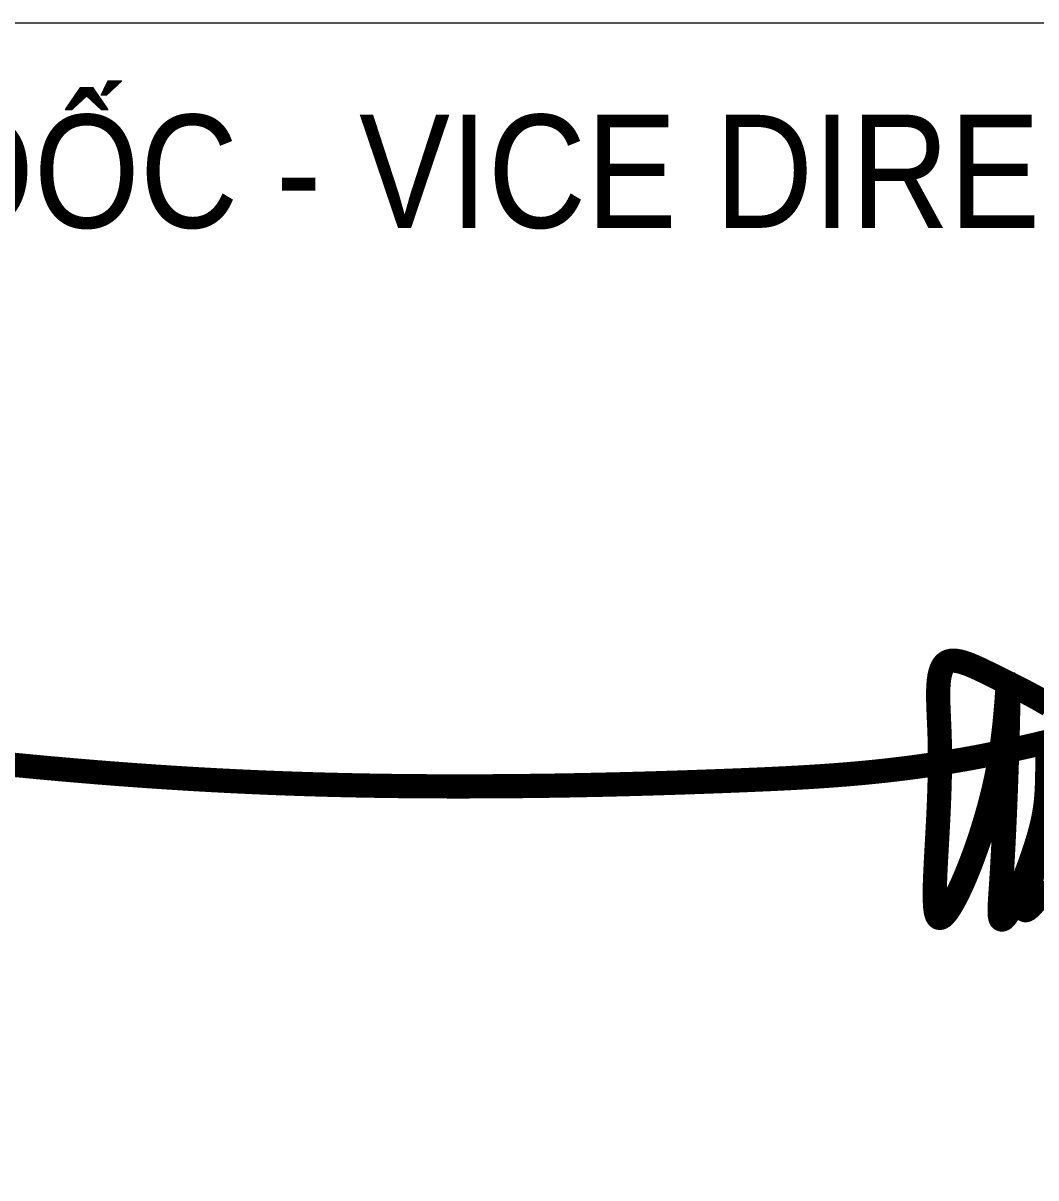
# Model space of a CAD drawing. Header units: millimetres. Extents: x 108335 to 288936, y -578047 to -548347.
# Drawn here: x 212253 to 212754, y -553884 to -553312 of the extents above; entities that cross this region are included whole.
import ezdxf
from ezdxf.enums import TextEntityAlignment as Align

# ---------------------------------------------------------------- set-up
doc = ezdxf.new("R2010")
doc.units = ezdxf.units.MM
doc.header["$MEASUREMENT"] = 0
doc.layers.add('Khungten_LCDI', color=7, linetype='Continuous')
for name, color, linetype, lineweight in [('LC Dim', 8, 'Continuous', 18), ('LC ISO', 153, 'Continuous', 13), ('LC Net thay', 7, 'Continuous', 25), ('LC Text1', 3, 'Continuous', 20)]:
    doc.layers.add(name, color=color, linetype=linetype, lineweight=lineweight)
doc.styles.add('Khungten', font='VHAVAN.TTF', dxfattribs={"width": 0.9, "height": 5000})
doc.styles.add('Title', font='VHBLACK.TTF', dxfattribs={"width": 0.8})

# ---------------------------------------------------------------- blocks, each defined once
blk = doc.blocks.new('a tuan anh')
at = {"layer": 'LC ISO', "const_width": 30}
for points in [[(-1087.901623844722, 10.03487685447908), (-1075.504907751223, 8.800964616981219), (-1063.113626481674, 7.592278745520161), (-1050.726787697669, 6.409020529215923), (-1038.343399060803, 5.251391257159412), (-1025.962468232683, 4.119592218485195), (-1013.583002874904, 3.013824702298734), (-1001.20401064906, 1.934289997705491), (-988.8244992167456, 0.8811893938254798), (-976.4434762395395, -0.1452758202212863), (-964.0599493790651, -1.144904355343897), (-951.6729262969166, -2.117494922407786), (-939.281414654688, -3.062846232307493), (-926.8844221139589, -3.980756995923002), (-914.4809563363378, -4.871025924163405), (-902.070024983419, -5.733451727894135), (-889.6506357167964, -6.567833117995178), (-877.2217961980787, -7.373968805390177), (-864.7825140888599, -8.151657500930014), (-852.3317970507196, -8.900697915523779), (-839.8686527452664, -9.620888760051457), (-827.3920888340945, -10.31202874539304), (-814.9011129787978, -10.97391658244305), (-802.3947328409704, -11.60635098208149), (-789.871956082221, -12.2091306552029), (-777.3317903641437, -12.7820543127018), (-764.7732433483179, -13.32492066544364), (-752.1953226963669, -13.83752842433751), (-739.5970360698557, -14.31967630024883), (-726.9774134257168, -14.77116823958931), (-714.3365696997207, -15.19206297001801), (-701.6761703807861, -15.58278332925693), (-688.9980001052318, -15.94378013399546), (-676.3038435093476, -16.27550420092302), (-663.5954852294526, -16.57840634669992), (-650.8747099018656, -16.85293738800101), (-638.1433021629055, -17.09954814150115), (-625.4030466488621, -17.31868942387518), (-612.6557279960689, -17.51081205181254), (-599.9031308408303, -17.67636684195895), (-587.1470398194651, -17.81580461101839), (-574.3892395682778, -17.92957617563661), (-561.6315147235873, -18.01813235250302), (-548.8756499216834, -18.08192395829246), (-536.1234297989286, -18.12140180969436), (-523.3766389915836, -18.13701672335446), (-510.637062135982, -18.12921951594763), (-497.9094145578274, -18.06734873072128), (-485.1866888252698, -18.04519200470531), (-472.4794616427826, -17.96986333419045), (-459.7865869572852, -17.87292580932262), (-447.1098494050966, -17.75483024676214), (-434.4510336225212, -17.61602746319841), (-421.8119242458779, -17.45696827530628), (-409.1943059114856, -17.27810349976062), (-396.5999632556341, -17.07988395322172), (-384.0306809146714, -16.86276045237901), (-371.4882435248728, -16.62718381389277), (-358.9744357225718, -16.37360485443787), (-346.4910421440727, -16.10247439070372), (-334.039847425709, -15.81424323936517), (-321.6226362037705, -15.50936221708253), (-309.2411931145616, -15.18828214053065), (-296.8973027944157, -14.85145382639894), (-284.5927498796518, -14.49932809134771), (-272.3293190065597, -14.13235575205181), (-260.1087948114582, -13.7509876251861), (-247.9329619306664, -13.35567452743999), (-235.8036050004885, -12.94686727547378), (-223.722508657258, -12.52501668596233), (-211.6914575372502, -12.09057357558049), (-199.7122362768132, -11.64398876101768), (-187.7866295122367, -11.18571305891965), (-175.9164218798396, -10.71619728599035), (-164.1027307132899, -10.23552034702152), (-152.3397674029984, -9.739912215387449), (-140.6176614696888, -9.223327891057124), (-128.9264893759682, -8.67969280287798), (-117.2563275844586, -8.102932379653794), (-105.5972525577963, -7.486972050202894), (-93.93934075860307, -6.825737243358162), (-82.2726686495298, -6.113153387923376), (-70.58731269316922, -5.343145912716864), (-58.87334935217223, -4.509640246586059), (-53.00253880699165, -4.067177288408857), (-47.12085508916061, -3.606561818320188), (-41.22705775646318, -3.127034514895058), (-35.31990636675619, -2.62783605675213), (-29.3981604778528, -2.108207122480962), (-23.4605796475953, -1.567388390700216), (-17.50592343379685, -1.004620539999451), (-11.53295139429974, -0.419144248982775), (-5.540423086917144, 0.1897998037457), (0.4729019305086695, 0.8229709395818645), (6.508264100149972, 1.48112847993616), (12.56690386417904, 2.165031746175373), (18.6500616647827, 2.875440059724497), (24.75897794410412, 3.613112741964869), (30.89489314434468, 4.378809114321484), (37.05904770764755, 5.173288498161128), (43.25268207621411, 5.99731021487969), (49.47703669220209, 6.851633585902164), (55.7333519977692, 7.737017932609888), (62.02286843510228, 8.654222576413304), (68.3468264463736, 9.604006838679197), (74.70646647375543, 10.58713004083256), (81.10302895940549, 11.60435150426929), (87.53775434551062, 12.65643055037071), (94.01188307422854, 13.74412650054728), (100.5266555877461, 14.86819867618033), (107.0833123282209, 16.0294063987094), (113.68309373784, 17.22850898947218), (120.3272402587609, 18.46626576992276), (127.0169923331559, 19.74343606142793), (133.753590403212, 21.06077918538358), (140.5382749110722, 22.4190544631856), (147.372286298938, 23.81902121625899), (154.256865008967, 25.26143876597052), (161.1932514833316, 26.7470664337452), (168.1826861642039, 28.27666354094981), (175.2264094937564, 29.85098940899479), (182.3256619141612, 31.47080335929058), (189.4816838675761, 33.13686471321853), (196.6957157962024, 34.84993279217451), (200.3201728094427, 35.72493924324226), (203.9298433937074, 36.61582836951129), (207.4943209551129, 37.52664572620415)], [(207.9757992961095, 82.50033124712354), (206.303166284255, 83.53012872609543), (204.5989245249511, 84.56293099180039), (202.864505924299, 85.59843177601579), (201.1013423883996, 86.63632481050445), (199.3108658233541, 87.67630382705829), (197.494508135278, 88.71806255742558), (195.6537012302433, 89.76129473339824), (193.7898770143802, 90.80569408672454), (191.9044673937606, 91.8509543491964), (189.9989042745146, 92.89676925257663), (186.1330451645335, 94.98883790915716), (182.2037549332017, 97.07944991064142), (178.2224888293713, 99.16615511119016), (174.2007021018362, 101.2465033649642), (170.149849999405, 103.3180445261678), (162.0067706651462, 107.4249049874925), (157.937453930921, 109.4553239959641), (153.8848928170773, 111.467135328523), (149.8605425723945, 113.4578888393589), (145.87585844571, 115.4251343826472), (141.942295685818, 117.3664218125632), (138.0707992113166, 119.2786644813896), (136.1605582468765, 120.2214478981623), (134.2681003721955, 121.1535204304091), (132.3940056259016, 122.0735133307899), (130.5388540466083, 122.9800578519498), (128.703225672929, 123.8717852465488), (126.8877005434915, 124.7473267672176), (125.0928586969094, 125.6053136666014), (123.319280171796, 126.4443771973602), (121.5675450067793, 127.2631486121099), (119.8382332404872, 128.0602591635397), (118.1319249115186, 128.8343401042803), (116.4492000585014, 129.5840226869623), (114.7906387200346, 130.3079381642456), (113.1568209347897, 131.0047177887755), (111.5483267413219, 131.6729928131826), (109.9657361783029, 132.3113944901415), (108.4096292843169, 132.9185540722683), (106.8805860979774, 133.4931028122373), (105.3791866579413, 134.0336719626794), (103.9060110027931, 134.5388927762397), (102.4616391711752, 135.0073965055781), (101.0466512016865, 135.4378144033253), (99.66162713295489, 135.8287777221412), (98.30714700359385, 136.1789177146566), (96.98379085224587, 136.4868656335166), (95.6921387174807, 136.7512527313811), (94.43277063796995, 136.97071026091), (93.20626665229793, 137.1438694747048), (92.01320679909259, 137.2693616254546), (90.85417111698189, 137.3458179657755), (89.72973964457924, 137.3718697483419), (88.64049242049805, 137.3461482257844), (87.58700948335172, 137.2672846507485), (86.56987087178277, 137.1339102758793), (85.5896566243755, 136.9446563538222), (84.64694677978696, 136.698154137237), (83.74232116482744, 136.3930352451571), (82.87606542854337, 136.028440271155), (82.04758685920388, 135.6050295128807), (81.25612952646043, 135.1237456621311), (80.50093750000815, 134.5855314107612), (79.78125484954217, 133.9913294505823), (79.09632564469939, 133.3420824734203), (78.4453939551604, 132.6387331711157), (77.82770385063486, 131.88222423548), (77.24249940074515, 131.0734983583388), (76.68902467521548, 130.2134982315183), (76.16652374369733, 129.3031665468443), (75.67424067587126, 128.3434459961427), (75.21141954141785, 127.3352792712394), (74.77730440998857, 126.2796090639749), (74.37113935127854, 125.1773780661606), (73.99216843496833, 124.0295289696223), (73.63963573070941, 122.837004466186), (73.31278530821146, 121.6007472476776), (73.01086123711138, 120.3217000059376), (72.73310758711887, 119.0008054327627), (72.47876842788537, 117.6390062199935), (72.24708782909147, 116.2372450594557), (72.03730986040318, 114.79646464299), (71.84867859153019, 113.3176076624077), (71.6804380921094, 111.8016168095201), (71.53183243185049, 110.2494347761676), (71.40210568039038, 108.6620042541908), (71.29050190742419, 107.0402679354011), (71.19626518263249, 105.3851685116097), (71.1186395756813, 103.6976486746717), (71.0568691562512, 101.9786511163838), (71.0101979940082, 100.2291185286012), (70.97787015863287, 98.44999360312067), (70.95912971980579, 96.64221903178259), (70.95322074720752, 94.80673750642745), (70.95938731048955, 92.94449171885208), (70.97687347934698, 91.05642436089693), (71.00492332344584, 89.14347812438791), (71.0427809124667, 87.20659570115095), (71.08969031607558, 85.24671978301194), (71.1448956039676, 83.26479306179681), (71.20764084579423, 81.26175822931691), (71.2771701112506, 79.23855797742726), (71.43355699170206, 75.1354319826496), (71.60800880275201, 70.96295661208569), (71.79447810177226, 66.72867340032826), (71.98691744619282, 62.44012388197007), (72.17927939340007, 58.10484959164751), (72.36551650078036, 53.73039206396788), (72.53958132577827, 49.32429283350939), (72.69542642575107, 44.89409343487932), (72.82753928861348, 40.44692122473498), (72.9347300324007, 35.98655669836444), (73.01790070306743, 31.51516064448515), (73.07796701688494, 27.0348832673335), (73.11584469016816, 22.54787477108766), (73.1324494392029, 18.05628536002769), (73.10550302974298, 9.067964610294439), (73.00445351886447, 0.08712265192298219), (72.83662663694122, -8.869038881268352), (72.60934811431798, -17.78331835549034), (72.47570377850207, -22.21937680992414), (72.32994368139771, -26.63851413692464), (72.17298353931983, -31.03858013227), (72.0057390685397, -35.41742459175293), (71.82912598537223, -39.77289731113706), (71.64406000610325, -44.10284808618599), (71.45145684704767, -48.40512671269244), (71.25223222447676, -52.67758298642002), (71.04730185469089, -56.91806670313235), (70.83758145399042, -61.12442765862215), (70.62398673869029, -65.29451564865303), (70.40743342506175, -69.42618046901771), (70.18883722940518, -73.51727191545069), (69.96911386802094, -77.5656397837738), (69.74917905722396, -81.56913386972155), (69.52994851327094, -85.52560396908666), (69.31233795249136, -89.43289987764729), (69.09726309115649, -93.28887139116705), (68.88563964558125, -97.09136830542411), (68.67838333205145, -100.8382404161821), (68.47640986686747, -104.5273375192337), (68.28063496632967, -108.1565094103571), (68.09197434672387, -111.7236058852868), (67.91134372435044, -115.2264767398447), (67.73965881552431, -118.6629717697797), (67.57783533650218, -122.0309407708701), (67.42678900361352, -125.328233538894), (67.28743553314416, -128.552699869615), (67.16069064137992, -131.7021895588114), (67.10233257386426, -133.2481462240248), (67.0474700446357, -134.7745524022612), (66.99621751822997, -136.2811393180164), (66.94868945919734, -137.7676381957426), (66.90500033205899, -139.2337802599359), (66.8652646013652, -140.6792967350339), (66.82959673163714, -142.1039188455325), (66.79811118741054, -143.507377815884), (66.77092243325023, -144.8894048705843), (66.7481449336774, -146.2497312341002), (66.7298931532132, -147.5880881308694), (66.71628155642247, -148.904206785417), (66.7074246078264, -150.1978184221807), (66.7034367719607, -151.4686542656418), (66.7044325133611, -152.7164455402672), (66.71052629657788, -153.9409234705381), (66.72183258613222, -155.1418192809215), (66.7384658465744, -156.3188641958695), (66.76054054244014, -157.4717894398927), (66.78817113825062, -158.6003262374288), (66.82147209855611, -159.7042058129737), (66.86055788790691, -160.7831593909796), (66.90554297080962, -161.8369181959424), (66.95654181181453, -162.8652134522999), (67.01366887547192, -163.8677763845481), (67.07703862630296, -164.8443382171681), (67.14676552884339, -165.7946301745978), (67.22296404764347, -166.7183834813331), (67.30574864722439, -167.6153293618408), (67.39523379213642, -168.4851990406023), (67.4915339469153, -169.3277237420698), (67.59476357608219, -170.1426346907392), (67.70503714420192, -170.9296631110483), (67.82246911578113, -171.6885402275075), (67.94717395538464, -172.4189972645545), (68.07926612753363, -173.1207654466853), (68.21886009676382, -173.793575998352), (68.3660703276255, -174.4371601440362), (68.52101128463983, -175.0512491082191), (68.68379743234254, -175.6355741153675), (68.85454323529848, -176.1898663899483), (69.0333631579997, -176.7138571564283), (69.2203716650256, -177.2072776392888), (69.41568322089734, -177.6698590629967), (69.6194122901361, -178.1013326520188), (69.83167333730671, -178.5014296308509), (70.05258082693035, -178.8698812239309), (70.28224922354275, -179.2064186557545), (70.52079299167963, -179.5107731507742), (70.76832659589127, -179.7826759334857), (71.0249645007134, -180.0218582283414), (71.29082117066719, -180.2280512598227), (71.56601107030292, -180.4009862524108), (71.85064866414177, -180.5403944305435), (72.14484841673402, -180.6460070187313), (72.44872479262995, -180.7175552414265), (72.76239225635072, -180.7547703230957), (73.08596527235932, -180.757383488366), (73.41951299361244, -180.725222305613), (73.76292936631944, -180.6584868771315), (74.11606599488005, -180.5574673345982), (74.47877448370855, -180.4224538097333), (74.85090643719013, -180.2537364341842), (75.23231345973909, -180.0516053396859), (75.62284715575515, -179.8163506579149), (76.02235912965261, -179.5482625205623), (76.4307009858021, -179.2476310593192), (76.84772432863247, -178.9147464058915), (77.27328076254344, -178.5498986919556), (77.7072218919202, -178.1533780492173), (78.14939932117704, -177.7254746093531), (78.59966465472826, -177.2664785040688), (79.05786949695903, -176.7766798650555), (79.52386545226909, -176.2563688239898), (79.99750412507274, -175.7058355125919), (80.47863711975515, -175.1253700625384), (80.96711604075972, -174.5152626055205), (81.46279249242798, -173.8758032732439), (81.96551807920332, -173.2072821973852), (82.47514440550003, -172.5099895096355), (82.9915230756742, -171.7842153417005), (83.51450569415465, -171.0302498252713), (84.04394386535569, -170.2483830920391), (84.57968919364794, -169.4389052736951), (85.12159328346024, -168.6021065019304), (85.66950773919234, -167.7382769084361), (86.22328416522942, -166.8477066248888), (86.78277416598576, -165.9306857830234), (87.34782934587565, -164.9875045145018), (87.91830130926974, -164.0184529510152), (88.49404166059685, -163.0238212242839), (89.07490200424218, -162.0038994659553), (89.66073394462, -160.9589778077643), (90.25138908613008, -159.8893463813874), (90.84671903317212, -158.7952953185159), (91.44657539016043, -157.6771147508407), (92.0508097614802, -156.5350948100531), (92.6592737515457, -155.3695256278443), (93.27181896474212, -154.1806973359344), (93.88829700548376, -152.9689000659855), (94.50855947817035, -151.7344239496888), (95.13245798721618, -150.4775591187499), (95.75984413700644, -149.1985957048601), (96.3905695319554, -147.8978238397103), (97.02448577646283, -146.5755336549773), (97.66144447491388, -145.2320152823959), (98.30129723173741, -143.8675588536134), (98.9438956513186, -142.4824545003503), (99.58909133805719, -141.0769923542975), (100.236735896382, -139.6514625471318), (101.538778045302, -136.7413604762405), (102.8488349333347, -133.7544693412638), (104.165719395678, -130.6931101957161), (105.4882442675589, -127.5596040931414), (106.8152223841753, -124.3562720870832), (108.1454665807541, -121.0854352310853), (109.4777896925225, -117.7494145786768), (110.8110045547073, -114.350531183416), (112.143924002492, -110.8911060988321), (113.475360871118, -107.3734603784687), (114.8041279957979, -103.7999150758696), (116.1290382117586, -100.1727912445785), (117.4489043542126, -96.49440993811004), (118.7625392583723, -92.76709221005149), (120.0687557594501, -88.99315911390295), (121.3663666926732, -85.17493170322268), (122.6541848932684, -81.3147310315544), (123.9310231964337, -77.41487815242726), (125.195694437396, -73.47769411939953), (126.4470114513824, -69.50549998600036), (127.6837870736053, -65.50061680577346), (128.9048341392772, -61.46536563226255), (130.1089654836105, -57.40206751899677), (131.2949939418468, -53.31304351951985), (132.4617323491839, -49.20061468739004), (133.6079935408343, -45.06710207612196), (134.7325903520396, -40.9148267392884), (135.834335617983, -36.74610973040399), (136.9120421739353, -32.56327210301242), (137.9645228550653, -28.36863491067197), (138.9905904965999, -24.16451920691179), (139.9890579337662, -19.95324604526104), (140.9587380017911, -15.73713647927798), (141.8984435358871, -11.51851156250632), (142.806987371252, -7.299692348475219), (143.6831823431276, -3.082999890728388), (144.5258412867261, 1.129244757205015), (145.33377703726, 5.334720541752176), (146.1058146533614, 9.531087805255083), (146.8415694178402, 13.71480416190752), (147.5419152995746, 17.88041149468336), (148.2078385954082, 22.02228072239086), (148.8403256022139, 26.13478276382375), (149.440362616835, 30.2122885378194), (150.0089359361154, 34.24916896315699), (150.5470318569278, 38.23979495868844), (151.0556366761157, 42.17853744319291), (151.5357366905082, 46.05976733550779), (151.9883181969781, 49.87785555444134), (152.4143674923689, 53.62717301878729), (152.6177507786924, 55.47428363014478), (152.8148708735534, 57.30209064739756), (153.0058510640811, 59.1098904354003), (153.1908146373607, 60.89697935903678), (153.369884880507, 62.66265378313255), (153.5431850806344, 64.40621007254231), (153.7108385248575, 66.12694459212071), (153.8729685002618, 67.82415370672243), (154.0296982939471, 69.49713378120214), (154.1811511930573, 71.14518118041451), (154.3274504846631, 72.76759226918512), (154.4687194558937, 74.36366341238318), (154.6050813938346, 75.93269097487791), (154.7366595856147, 77.47397132148035), (154.8635773183196, 78.98680081707425), (154.9859578790783, 80.47047582649975), (155.1039245549764, 81.92429271462606), (155.2176006331283, 83.3475478462642), (155.3271094006341, 84.73953758631251), (155.4325741446228, 86.09955829959654), (155.5341181521653, 87.42690635097097), (155.6318647104054, 88.72087810527592), (155.7259371064138, 89.9807699273806), (155.8164586273342, 91.20587818213971), (155.9035525602521, 92.39549923439336), (155.9873421922675, 93.5489294489962), (156.0679508104804, 94.66546519080293), (156.1455017020344, 95.74440282466821), (156.2201181540149, 96.78503871543217), (156.2919234535075, 97.78666922793491), (156.3610408876557, 98.74859072707477), (156.427593743545, 99.67009957764822), (156.4917053082754, 100.550492144539), (156.553498868976, 101.3890647926019), (156.6130977127177, 102.1851138866768), (156.6706251266587, 102.9379357916187), (156.7262043978553, 103.6468268722674), (156.7799588134512, 104.3110834934923), (156.8320116605319, 104.9300020201335), (156.8824862082838, 105.502878978863), (156.9314794760867, 106.029248030085), (156.979009667979, 106.5093548299628), (157.0250802571682, 106.9435781088105), (157.0696947168763, 107.332296596971), (157.1128565203107, 107.6758890247875), (157.1545691407082, 107.974734122603), (157.1948360512761, 108.2292106207169), (157.2336607252364, 108.439697249516), (157.2710466357821, 108.6065727393143), (157.3069972561643, 108.7302158204402), (157.341516059576, 108.8110052232369), (157.3746065192536, 108.8493196780473), (157.4062721084047, 108.8455379152147), (157.4365163002221, 108.8000386650383), (157.4653425679717, 108.7132006578904), (157.4927543848462, 108.5854026241141), (157.5187552240386, 108.4170232940232), (157.5433485588146, 108.2084413979464), (157.5665378623526, 107.9600356662413), (157.588326607889, 107.6721848292509), (157.6087182686315, 107.3452676172892), (157.627716317802, 106.9796627606993), (157.6453242286225, 106.5757489898242), (157.661545474286, 106.133905035007), (157.6763835280435, 105.6545096265618), (157.6898418630881, 105.137941494846), (157.7019239526562, 104.5845793701883), (157.7126332699554, 103.9948019829171), (157.7219732881931, 103.3689880633901), (157.7299474805914, 102.7075163419358), (157.7365593203722, 102.0107655488828), (157.7418122807576, 101.2791144145594), (157.7457098349551, 100.5129416693235), (157.7482554561866, 99.7126260435034), (157.7494526176597, 98.87854626742774), (157.7493047926109, 98.0110810714541), (157.7478154542332, 97.11060918589646), (157.7449880757777, 96.1775093410979), (157.7408261304226, 95.21216026740149), (157.7353330914048, 94.21494069515029), (157.728512431946, 93.18622935467283), (157.7203676252539, 92.12640497628308), (157.7109021445503, 91.03584629035322), (157.7001194630575, 89.91493202719721), (157.6880230539682, 88.76404091717268), (157.6746163905191, 87.5835516905936), (157.6599029459467, 86.37384307780303), (157.6438861934294, 85.13529380914406), (157.6265696062037, 83.86828261495975), (157.6079566574772, 82.57318822556408), (157.5880508204864, 81.25038937131467), (157.5668555684388, 79.90026478254003), (157.5443743745418, 78.52319318958325), (157.5206107120321, 77.11955332275829), (157.4955680541025, 75.68972391242278), (157.4692498739751, 74.23408368891978), (157.4416596448864, 72.75301138256327), (157.4128008400439, 71.24688572371088), (157.3826769326552, 69.71608544269111), (157.3512913959567, 68.1609892698325), (157.3186477031413, 66.58197593547811), (157.2847493274312, 64.97942416997103), (157.2495997420629, 63.35371270363976), (157.2132024202438, 61.70522026682738), (157.1755608351814, 60.03432558986242), (157.1366784601123, 58.34140740308794), (157.0965587682294, 56.62684443683247), (157.0552052327548, 54.89101542145363), (157.012621326925, 53.13429908725084), (156.9688105239475, 51.35707416461082), (156.9237762970297, 49.55971938381845), (156.8775221193937, 47.74261347524589), (156.7813678048551, 44.05066319607431), (156.6803753660352, 40.28425316975336), (156.5745725887245, 36.44641323902761), (156.4639872585976, 32.54017324653978), (156.3486471614451, 28.56856303501991), (156.2285800829704, 24.53461244713981), (156.1038138089207, 20.44135132558586), (155.9743761250429, 16.29180951308808), (155.8402948170551, 12.08901685228921), (155.7015976707189, 7.836003185933805), (155.5583124717523, 3.535798356679152), (155.4104670058878, -0.8085677927592769), (155.258089058887, -5.194065419709659), (155.1012064164679, -9.61766468147107), (154.9398468643631, -14.07633573534258), (154.7740381883195, -18.56704873862327), (154.6038081740844, -23.08677384865587), (154.4291846073756, -27.63248122271034), (154.2501952739258, -32.20114101810032), (154.0668679594964, -36.78972339213942), (153.6873105306149, -46.01453650540498), (153.2907346066204, -55.28268182094325), (152.8773624733731, -64.56992059720505), (152.4474164168205, -73.85201409264118), (152.0011187228374, -83.10472356573155), (151.5386916773132, -92.30381027489784), (151.3014991120726, -96.87567048628989), (151.0603575661517, -101.42503547862), (150.8152948252973, -105.9488754092017), (150.5663386752567, -110.4441604353342), (150.3135169017478, -114.907860714331), (150.0568572905031, -119.3369464035059), (149.7963876272843, -123.7283876601432), (149.5321356978238, -128.0791546415712), (149.2641292878398, -132.386217505089), (148.9923961830791, -136.6465464080102), (148.716964169289, -140.8571115076193), (148.4378611771099, -145.0148825762735), (148.1571926341567, -149.1113104500546), (148.0191125195706, -151.1280490902718), (147.8843716936535, -153.1184327614174), (147.7543475444545, -155.0784328850568), (147.6304174600518, -157.0040208827268), (147.5139588284655, -158.8911681759637), (147.4063490377739, -160.7358461863041), (147.3089654760406, -162.5340263352991), (147.2231855313003, -164.2816800444853), (147.1503865916166, -165.9747787354136), (147.0919460450532, -167.6092938296206), (147.0492412796593, -169.1811967486428), (147.0236496834987, -170.6864589140314), (147.0165486446203, -172.1210517473228), (147.0203625179274, -172.8105882336677), (147.0293155510735, -173.4809466700681), (147.0435799175757, -174.1316234842088), (147.0633277909365, -174.7621151037893), (147.0887313446437, -175.3719179565087), (147.1199627522437, -175.9605284700519), (147.1571941871953, -176.5274430721183), (147.2005978230445, -177.0721581903781), (147.2503458332794, -177.5941702525597), (147.3066103914171, -178.0929756863334), (147.3695636709599, -178.5680709193839), (147.4393778454105, -179.0189523794397), (147.5162250882859, -179.445116494142), (147.6002775730885, -179.8460596912337), (147.6917074733065, -180.221278398385), (147.7906555146183, -180.5703585886222), (147.8970912550867, -180.8933736212202), (148.0109262989426, -181.1905618745659), (148.1320722042583, -181.4621618584933), (148.2604405290476, -181.7084120828804), (148.3959428313683, -181.9295510575903), (148.538490669278, -182.1258172924863), (148.6879956008343, -182.2974492974172), (148.8443691840512, -182.4446855822462), (149.0075229770155, -182.5677646568511), (149.1773685377557, -182.6669250310806), (149.3538174243149, -182.7424052147835), (149.5367811947362, -182.7944437178521), (149.7261714070919, -182.8232790501352), (149.9218996194249, -182.8291497214814), (150.1238773897639, -182.8122942417685), (150.3320162761811, -182.7729511208308), (150.5462278367195, -182.7113588685752), (150.7664236294077, -182.6277559948212), (150.9925152123033, -182.5223810094467), (151.2244141434639, -182.3954724223295), (151.4620319809328, -182.2472687433037), (151.7052802827675, -182.0780084822327), (151.9540706069965, -181.8879301490088), (152.2083145116776, -181.6772722534515), (152.4679235548538, -181.4462733054534), (152.7328092945972, -181.195171814863), (153.002883288922, -180.9242062915437), (153.2780570958857, -180.6336152453587), (153.5582422735606, -180.3236371861713), (153.8433503799752, -179.9945106238301), (154.4279816112103, -179.2797660291835), (155.031243253994, -178.4912895402813), (155.6524277727003, -177.6309892360296), (156.2908276317467, -176.7007731953345), (156.9457352954778, -175.7025494970585), (157.6164432282967, -174.6382262201223), (158.3022438945773, -173.5097114434029), (159.002429758737, -172.3189132457919), (159.7162932851352, -171.0677397061809), (160.4431269381603, -169.7580989034614), (161.1822231822007, -168.3918989165395), (161.9328744816594, -166.9710478242923), (162.6943733008811, -165.4974537056114), (163.466012104298, -163.9730246393883), (164.2470833562547, -162.3996687045146), (165.0368795211689, -160.7792939798965), (165.8346930633998, -159.1138085444109), (166.6398164473649, -157.4051204769494), (167.4515421374235, -155.6551378564036), (168.2691625979496, -153.8657687616651), (169.0919702933752, -152.03892127164), (169.919257688045, -150.1765034652053), (170.7503172463621, -148.2804234212672), (171.5844414327003, -146.3525892186881), (172.4209227114625, -144.3949089363887), (173.2590535470226, -142.409290653246), (174.0981264037691, -140.3976424481662), (174.9374337460904, -138.3618724000116), (175.7762680383603, -136.3038885877031), (176.6139217449818, -134.2255990901322), (178.2828572587896, -130.0157353547111), (179.9385800026066, -125.74754582491), (181.5754296914965, -121.4362951318617), (183.1877460405522, -117.0972479066841), (184.7698687648663, -112.7456687805097), (186.3161375795316, -108.3968223845004), (187.820892199612, -104.065973349745), (189.2784723402001, -99.76838630741986), (189.9878031416447, -97.63683623063844), (190.6832177163888, -95.51932588862837), (191.3640085287916, -93.4177633602958), (192.0294680432562, -91.33405672453227), (192.6788887241564, -89.27011406020029), (193.3115630358807, -87.2278434462205), (193.9267834428319, -85.2091529614845), (194.5238424093695, -83.21595068488386), (195.1020323998819, -81.25014469528105), (195.6606458787865, -79.31364307159674), (196.1990843370586, -77.40806762145075), (196.7174628690991, -75.533166443769), (197.2161835950974, -73.68793399364222), (197.6956494178448, -71.87136267137248), (198.1562632400746, -70.08244487727643), (198.5984279645781, -68.32017301162705), (199.0225464941177, -66.58353947477008), (199.4290217314847, -64.87153666696395), (199.8182565794123, -63.1831569885544), (200.1906539406918, -61.51739283979987), (200.5466167180857, -59.87323662104609), (200.8865478143562, -58.24968073256605), (201.2108501322946, -56.64571757467638), (201.5199265746633, -55.06033954767918), (201.8141800442099, -53.49253905187652), (202.094013443726, -51.9413084875705), (202.3598296759592, -50.40564025506319), (202.6120316437155, -48.88452675467124), (203.0772043967736, -45.88193355138355), (203.4927549250715, -42.92546808015322), (203.8619064507511, -40.00706954341149), (204.187882195969, -37.11867714358959), (204.4739053828671, -34.25223008307512), (204.7231992336165, -31.39966756432841), (204.9389869703591, -28.5529287897516), (205.1244918152515, -25.70395296180504), (205.2829369904357, -22.84467928287631), (205.4175457180827, -19.96704695541121), (205.5315412203199, -17.06299518182641), (205.628146719333, -14.12446316456771), (205.7105854372639, -11.14339010602271), (205.7820805962547, -8.11171520865173), (205.8458554184617, -5.021377674856922), (205.9051331260416, -1.864316707098624), (205.9631369411509, 1.367528492250131), (205.9926683959493, 3.014014177984791), (206.0230802184669, 4.682173079519998), (206.054567863408, 6.3720532618172), (206.0871442633797, 8.082858548150398), (206.1555876594502, 11.56393299263436), (206.2284590687777, 15.11877353244927), (206.3058071534906, 18.74075728704338), (206.3876805757172, 22.42326137585042), (206.474127997586, 26.1596629183332), (206.5651980811817, 29.94333903392544), (206.6609394886473, 33.76766684208997), (206.7614008820965, 37.62602346227504), (206.8666309236578, 41.51178601391439)], [(207.8216369030124, -52.6176353058836), (206.7365732822946, -57.45176558376988), (205.6186531768035, -62.25469843466999), (204.472048408119, -67.02131397067569), (203.3009307978209, -71.74649230392242), (202.1094721674745, -76.42511354654562), (200.9018443386885, -81.05205781068071), (199.6822191330284, -85.62220520844858), (198.4547683720593, -90.13043585198466), (197.2236638773902, -94.57162985340983), (195.9930774705717, -98.94066732485953), (195.3792822443647, -101.0965273968759), (194.7671809731983, -103.2324283784546), (194.1572951347916, -105.3477302836254), (193.5501462068496, -107.4417931263451), (192.9462556670478, -109.5139769206871), (192.346144993091, -111.5636416806519), (191.7503356626839, -113.5901474202547), (191.1593491535314, -115.5928541535104), (190.5737069433089, -117.5711218944198), (189.9939305097214, -119.5243106570269), (189.4205413304589, -121.4517804553179), (188.8540608832409, -123.3528913033369), (188.2950106457429, -125.2270032150846), (187.7439120956697, -127.0734762045904), (187.2012867107405, -128.8916702858551), (186.6676559686166, -130.6809454729082), (186.1435413470172, -132.4406617797504), (185.6294643236324, -134.1701792203967), (185.1259463761526, -135.8688578088913), (184.6335089822969, -137.5360575592204), (184.1526736197411, -139.1711384854279), (183.6839617662044, -140.7734606014856), (183.227894899348, -142.3423839214665), (182.7849944969057, -143.8772684593423), (182.3557820365677, -145.3774742291571), (181.9407789960242, -146.8423612448969), (181.5405068529653, -148.2712895206059), (181.1554870851105, -149.6636190702993), (180.7862411701208, -151.0187099079776), (180.43329058573, -152.3359220476705), (180.0971568096138, -153.6146155033784), (179.7783613194915, -154.8541502891312), (179.4774255930388, -156.0538864189439), (179.1948711079604, -157.213183906817), (178.931219341961, -158.3314027667948), (178.6869917727163, -159.4079030128632), (178.4627098779456, -160.4420446590666), (178.2588951353391, -161.4331877194054), (178.0760690226016, -162.3806922078948), (177.9147530174232, -163.2839181385498), (177.7754685974942, -164.1422255254001), (177.6587372405193, -164.9549743824464), (177.5650804241886, -165.7215247237182), (177.4950196262216, -166.4412365632161), (177.4490763242939, -167.1134699149698), (177.4277719961101, -167.7375847929798), (177.4316281193751, -168.3129412112903), (177.4611661717645, -168.838899183902), (177.5169076309976, -169.3148187248153), (177.5993739747646, -169.7400598480599), (177.7090866807557, -170.1139825676655), (177.8465672266757, -170.4359468976327), (178.0123370902293, -170.7053128519765), (178.2069177491067, -170.9214404447121), (178.430830680998, -171.0836896898691), (178.6845973636082, -171.1914206014626), (178.9687392746273, -171.2439931934932), (179.2837778917601, -171.2407674799906), (179.6302346927114, -171.1811034749553), (180.0086311551568, -171.064361192417), (180.4194887568301, -170.8899006463907), (180.8631329980562, -170.6573265287589), (181.3389501990314, -170.3674160985829), (181.8460456729517, -170.0212974524184), (182.3835246817034, -169.6200987508491), (182.9504924872017, -169.16494815443), (183.5460543513764, -168.6569738237304), (184.169315536099, -168.0973039193341), (184.8193813032849, -167.4870666017814), (185.4953569148493, -166.8273900316563), (186.1963476326928, -166.119402369528), (186.9214587187162, -165.3642317759659), (187.6697954348492, -164.5630064115394), (188.4404630429635, -163.7168544367887), (189.2325668050034, -162.8269040123268), (190.0452119828551, -161.8942832986941), (190.8775038384047, -160.9201204564597), (191.7285476335965, -159.9055436462077), (192.5974486303166, -158.8516810284927), (193.4833120904805, -157.7596607638843), (194.3852432759741, -156.6306110129517), (195.3023474487272, -155.4656599362643), (196.2337298706407, -154.2659356943914), (197.1784958036151, -153.0325664479024), (198.1357505095657, -151.766680357352), (199.1045992503787, -150.4694055833243), (200.0841472879838, -149.1418702863884), (201.0734998842818, -147.7852026270994), (202.0717623011733, -146.4005307660263), (203.0780398005736, -144.9889828637533), (204.0914376443689, -143.5516870808497), (205.1110610944888, -142.0897715778556), (206.1360154128342, -140.604364515355), (207.1654058612912, -139.0965940539318)]]:
    blk.add_lwpolyline(points, dxfattribs=at)
blk = doc.blocks.new('Nha o can bo nhan vien Trung doan')
at = {"layer": 'Khungten_LCDI', "color": 9, "lineweight": 15}
blk.add_lwpolyline([(36750.0248122253, 446.3149756148096), (40449.99959302326, 446.3149756148096), (40449.99959302326, 2437.222331780159), (36750.0248122253, 2437.222331780159)], close=True, dxfattribs=at)
at = {"layer": 'LC Dim'}
blk.add_blockref('a tuan anh', (39154.91681764454, 1511.065125528839), dxfattribs=at)
at = {"color": 7, "style": 'Khungten', "width": 0.9}
blk.add_text('P. gi¸m ®èc - VICE director', height=139.9999963689399, dxfattribs=at).set_placement((38565.57092842837, 2183.883465707685), align=Align.CENTER)
at = {"color": 7, "style": 'Khungten', "width": 0.8}
for tag, p in [('REVISION', (39498.75250059744, -10746.30400287262)), ('NGAYHT', (39546.07401225348, -11609.37096477947))]:
    blk.add_attdef(tag, text='', height=199.998925739526, dxfattribs=at).set_placement(p, align=Align.CENTER)
at = {"layer": 'LC Text1', "style": 'Title', "width": 1.485915225563214}
for tag, p, p2 in [('TENBANVE1', (36912.65752101321, -8885.760287350926), (40339.144821588, -8885.760287350926)), ('TENBANVE2', (36912.65752101321, -9562.465612738344), (40339.144821588, -9562.465612738344))]:
    blk.add_attdef(tag, text='', height=249.9999935159642, dxfattribs=at).set_placement(p, p2, align=Align.FIT)
at = {"layer": 'LC Text1', "style": 'Title', "width": 0.7}
blk.add_attdef('SOBANVE', text='', height=249.9999935159642, dxfattribs=at).set_placement((39561.98211139818, -13896.18076664111), align=Align.CENTER)

msp = doc.modelspace()

# ---------------------------------------------------------------- block references
at = {"layer": 'LC Net thay', "xscale": 0.3999999999995706, "yscale": 0.3999999999995706, "zscale": 0.3999999999995706}
msp.add_blockref('Nha o can bo nhan vien Trung doan', (197015.6994763948, -554287.1938683662, 0.0007749805088951), dxfattribs=at)

doc.saveas('drawing.dxf')
